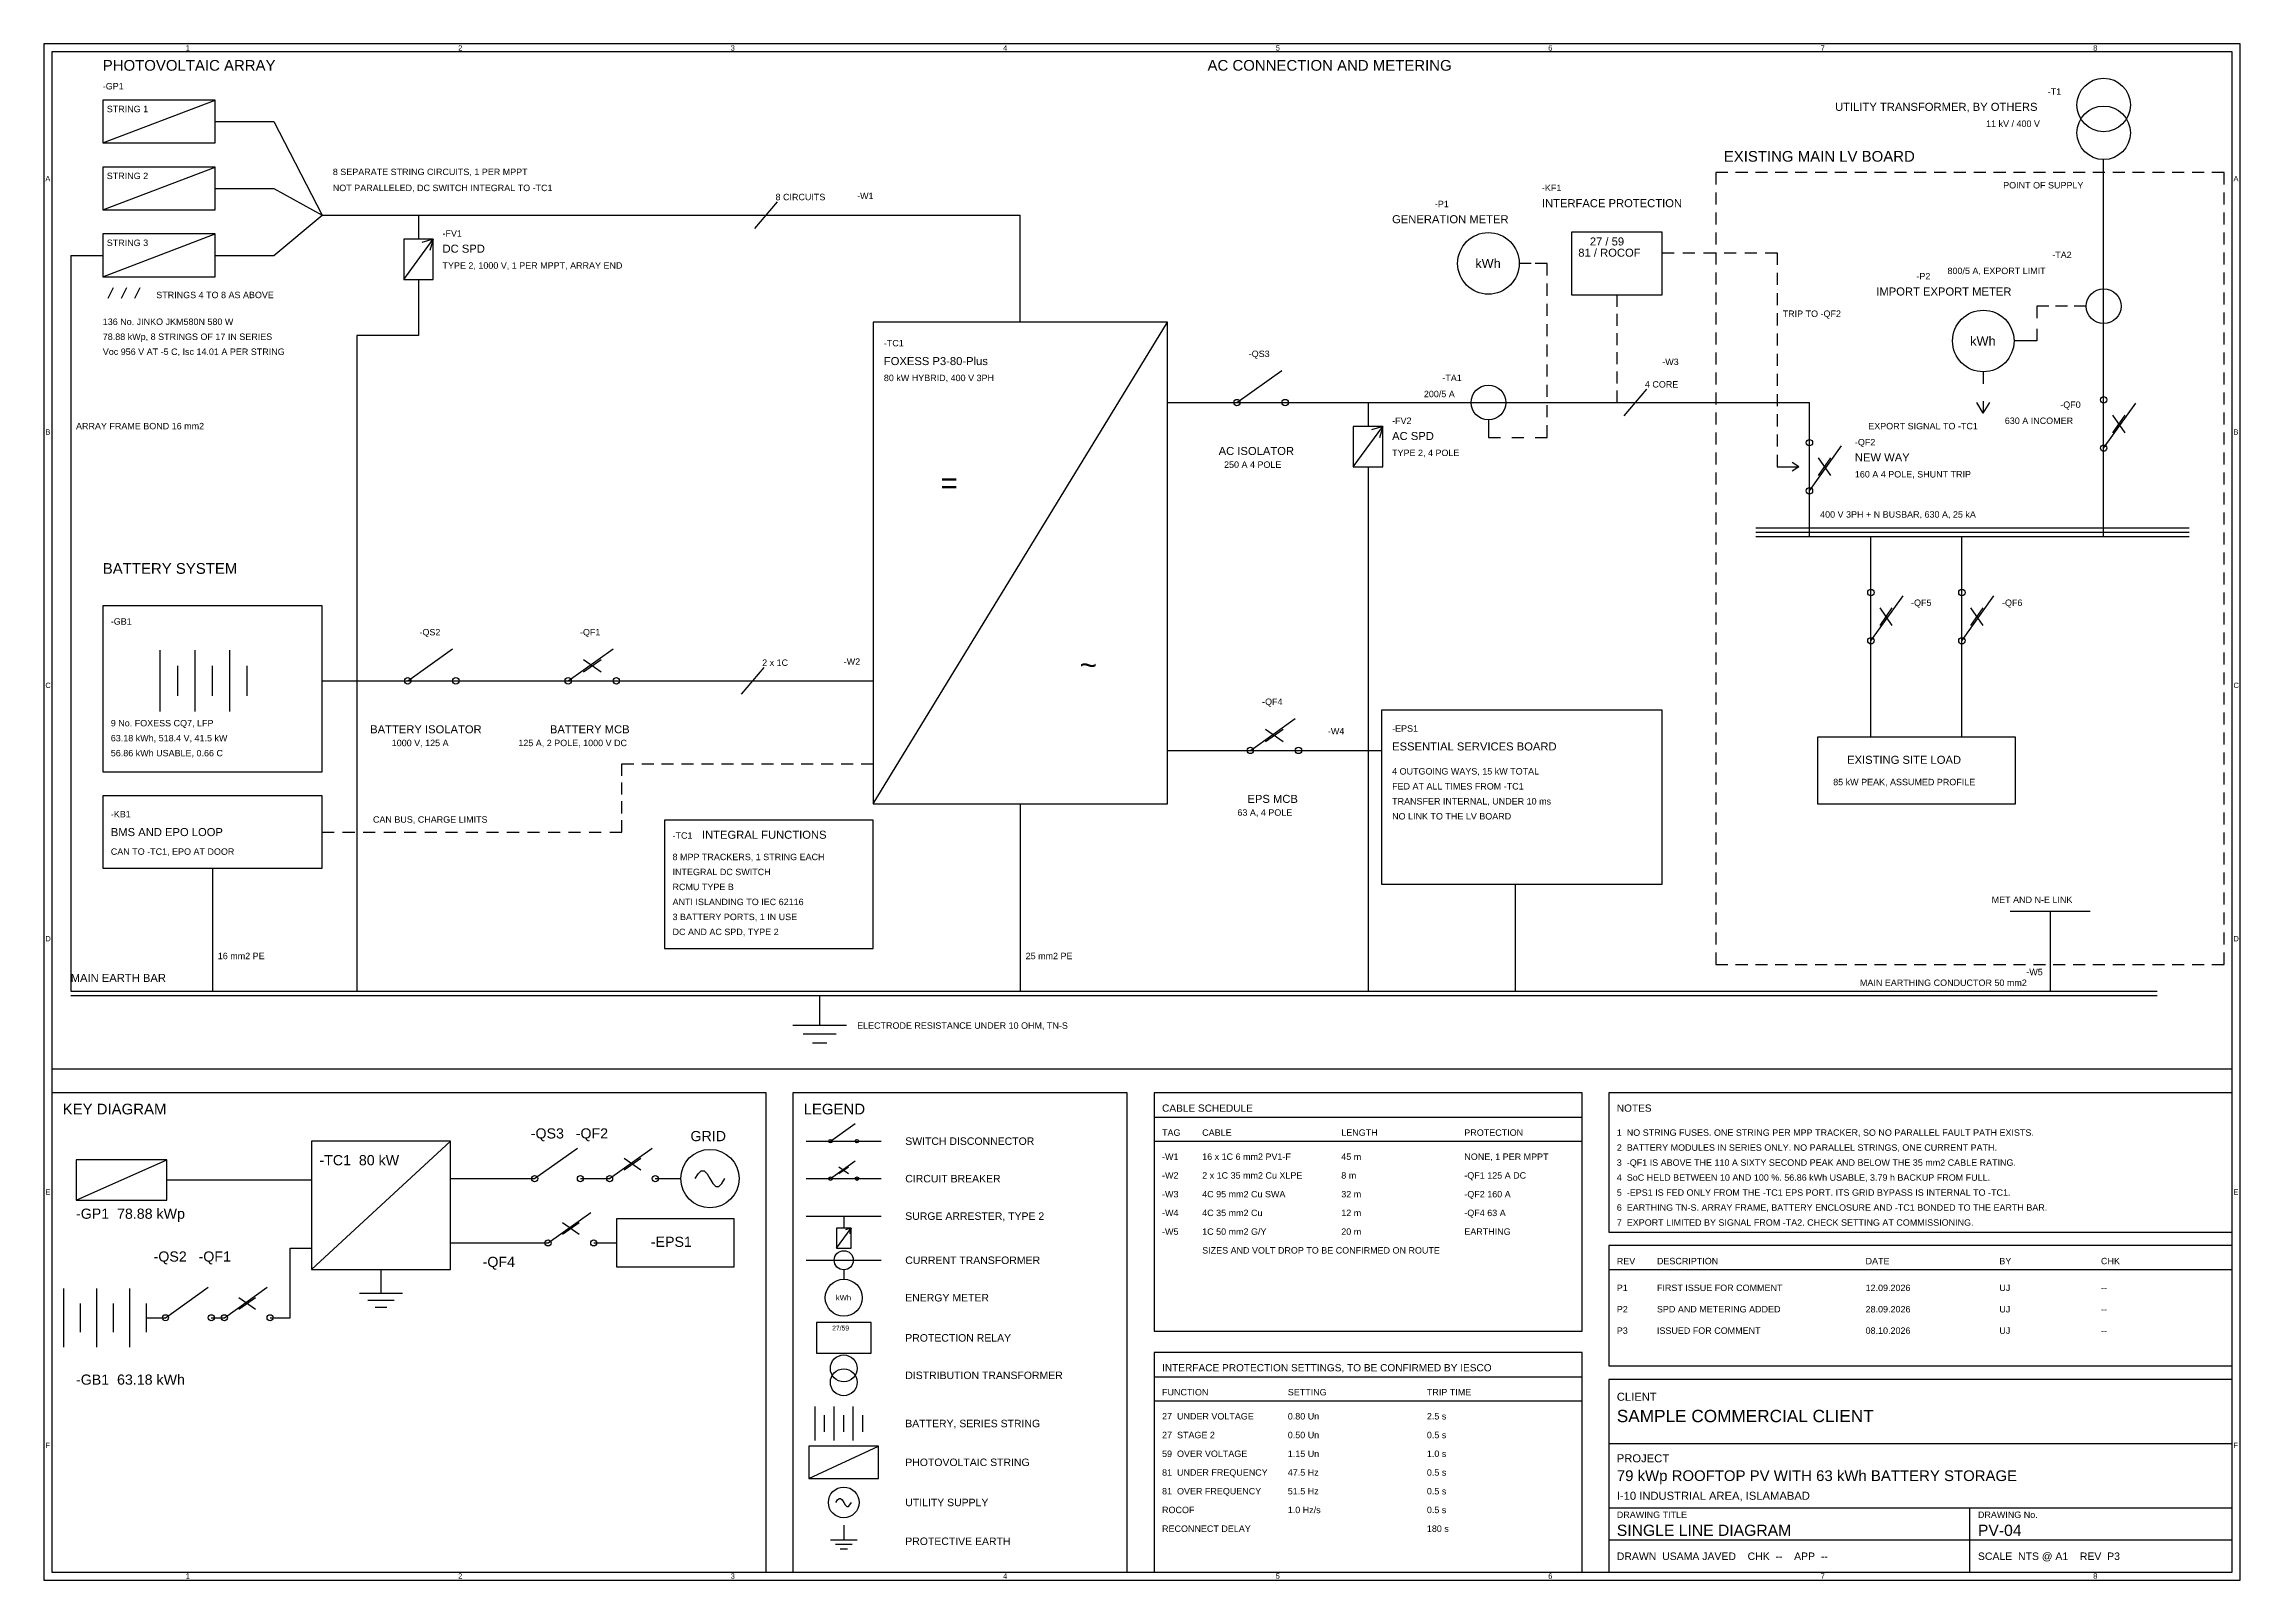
# Model space of a CAD drawing. Header units: millimetres. Extents: x 1000 to 83100, y 1000 to 58400.
import ezdxf

# ---------------------------------------------------------------- set-up
doc = ezdxf.new("R2010")
doc.units = ezdxf.units.MM
for name, color, linetype in [('00-BORDER', 7, 'Continuous'), ('03-PV-MODULE', 5, 'Continuous'), ('06-DIMS', 2, 'Continuous'), ('07-TEXT', 7, 'Continuous'), ('08-ELEC', 1, 'Continuous'), ('09-CABLE', 3, 'Continuous'), ('10-EARTH', 4, 'Continuous'), ('11-BATTERY', 6, 'Continuous'), ('12-CONTROL', 6, 'Continuous'), ('13-TAG', 2, 'Continuous')]:
    doc.layers.add(name, color=color, linetype=linetype)
doc.styles.get("Standard").update_dxf_attribs({"font": 'arial.ttf'})

msp = doc.modelspace()

# ---------------------------------------------------------------- linework, layer by layer
at = {"layer": '00-BORDER'}
for p, q in [((83100, 58400), (1000, 58400)), ((1000, 58400), (1000, 1000)), ((83100, 1000), (83100, 58400)), ((82800, 58100), (1300, 58100)), ((1300, 58100), (1300, 1300)), ((82800, 1300), (82800, 58100)), ((1300, 20100), (82800, 20100)), ((28000, 19200), (1300, 19200)), ((1300, 19200), (1300, 1300)), ((28000, 1300), (28000, 19200)), ((41500, 19200), (29000, 19200)), ((29000, 19200), (29000, 1300)), ((41500, 1300), (41500, 19200)), ((58500, 19200), (42500, 19200)), ((42500, 19200), (42500, 10300)), ((58500, 10300), (58500, 19200)), ((82800, 19200), (59500, 19200)), ((59500, 19200), (59500, 14000)), ((82800, 14000), (82800, 19200)), ((42500, 18300), (58500, 18300)), ((42500, 17400), (58500, 17400)), ((59500, 14000), (82800, 14000)), ((82800, 13500), (59500, 13500)), ((59500, 13500), (59500, 9000)), ((82800, 9000), (82800, 13500)), ((59500, 12600), (82800, 12600)), ((42500, 10300), (58500, 10300)), ((58500, 9500), (42500, 9500)), ((42500, 9500), (42500, 1300)), ((58500, 1300), (58500, 9500)), ((42500, 8600), (58500, 8600)), ((59500, 9000), (82800, 9000)), ((82800, 8500), (59500, 8500)), ((59500, 8500), (59500, 1300)), ((82800, 1300), (82800, 8500)), ((42500, 7700), (58500, 7700)), ((59500, 6100), (82800, 6100)), ((59500, 3700), (82800, 3700)), ((73000, 1300), (73000, 3700)), ((59500, 2500), (82800, 2500)), ((1000, 1000), (83100, 1000)), ((1300, 1300), (82800, 1300)), ((1300, 1300), (28000, 1300)), ((29000, 1300), (41500, 1300)), ((42500, 1300), (58500, 1300)), ((59500, 1300), (82800, 1300))]:
    msp.add_line(p, q, dxfattribs=at)
at = {"layer": '03-PV-MODULE'}
for p, q in [((7400, 56300), (3200, 56300)), ((3200, 56300), (3200, 54700)), ((3200, 54700), (7400, 56300)), ((7400, 54700), (7400, 56300)), ((3200, 54700), (7400, 54700)), ((7400, 53800), (3200, 53800)), ((3200, 53800), (3200, 52200)), ((3200, 52200), (7400, 53800)), ((7400, 52200), (7400, 53800)), ((3200, 52200), (7400, 52200)), ((7400, 51300), (3200, 51300)), ((3200, 51300), (3200, 49700)), ((3200, 49700), (7400, 51300)), ((7400, 49700), (7400, 51300)), ((3200, 49700), (7400, 49700)), ((5600, 16700), (2200, 16700)), ((2200, 16700), (2200, 15200)), ((2200, 15200), (5600, 16700)), ((5600, 15200), (5600, 16700)), ((2200, 15200), (5600, 15200)), ((32200, 6000), (29600, 6000)), ((29600, 6000), (29600, 4800)), ((29600, 4800), (32200, 6000)), ((32200, 4800), (32200, 6000)), ((29600, 4800), (32200, 4800))]:
    msp.add_line(p, q, dxfattribs=at)
at = {"layer": '06-DIMS'}
for p, q in [((63950, 53600), (63500, 53600)), ((63500, 53600), (63500, 53150)), ((64692, 53600), (64242, 53600)), ((65434, 53600), (64984, 53600)), ((66176, 53600), (65726, 53600)), ((66918, 53600), (66468, 53600)), ((67660, 53600), (67210, 53600)), ((68402, 53600), (67952, 53600)), ((69144, 53600), (68694, 53600)), ((69886, 53600), (69436, 53600)), ((70628, 53600), (70178, 53600)), ((71370, 53600), (70920, 53600)), ((72112, 53600), (71662, 53600)), ((72854, 53600), (72404, 53600)), ((73596, 53600), (73146, 53600)), ((74338, 53600), (73888, 53600)), ((75080, 53600), (74630, 53600)), ((75822, 53600), (75372, 53600)), ((76564, 53600), (76114, 53600)), ((77306, 53600), (76856, 53600)), ((78048, 53600), (77598, 53600)), ((78790, 53600), (78340, 53600)), ((79532, 53600), (79082, 53600)), ((80274, 53600), (79824, 53600)), ((81016, 53600), (80566, 53600)), ((81758, 53600), (81308, 53600)), ((82500, 53600), (82050, 53600)), ((82500, 53150), (82500, 53600)), ((63500, 52852.564), (63500, 52402.564)), ((82500, 52402.564), (82500, 52852.564)), ((27580, 51500), (28420, 52500)), ((63500, 52105.128), (63500, 51655.128)), ((82500, 51655.128), (82500, 52105.128)), ((63500, 51357.692), (63500, 50907.692)), ((82500, 50907.692), (82500, 51357.692)), ((63500, 50610.256), (63500, 50160.256)), ((82500, 50160.256), (82500, 50610.256)), ((3400, 48900), (3600, 49300)), ((3900, 48900), (4100, 49300)), ((4400, 48900), (4600, 49300)), ((63500, 49862.821), (63500, 49412.821)), ((82500, 49412.821), (82500, 49862.821)), ((63500, 49115.385), (63500, 48665.385)), ((82500, 48665.385), (82500, 49115.385)), ((63500, 48367.949), (63500, 47917.949)), ((63500, 47620.513), (63500, 47170.513)), ((82500, 47917.949), (82500, 48367.949)), ((82500, 47170.513), (82500, 47620.513)), ((63500, 46873.077), (63500, 46423.077)), ((82500, 46423.077), (82500, 46873.077)), ((63500, 46125.641), (63500, 45675.641)), ((82500, 45675.641), (82500, 46125.641)), ((60080, 44500), (60920, 45500)), ((63500, 45378.205), (63500, 44928.205)), ((82500, 44928.205), (82500, 45378.205)), ((63500, 44630.769), (63500, 44180.769)), ((82500, 44180.769), (82500, 44630.769)), ((63500, 43883.333), (63500, 43433.333)), ((82500, 43433.333), (82500, 43883.333)), ((63500, 43135.897), (63500, 42685.897)), ((82500, 42685.897), (82500, 43135.897)), ((63500, 42388.462), (63500, 41938.462)), ((82500, 41938.462), (82500, 42388.462)), ((63500, 41641.026), (63500, 41191.026)), ((82500, 41191.026), (82500, 41641.026)), ((63500, 40893.59), (63500, 40443.59)), ((82500, 40443.59), (82500, 40893.59)), ((63500, 40146.154), (63500, 39696.154)), ((82500, 39696.154), (82500, 40146.154)), ((63500, 39398.718), (63500, 38948.718)), ((63500, 38651.282), (63500, 38201.282)), ((82500, 38948.718), (82500, 39398.718)), ((82500, 38201.282), (82500, 38651.282)), ((63500, 37903.846), (63500, 37453.846)), ((82500, 37453.846), (82500, 37903.846)), ((63500, 37156.41), (63500, 36706.41)), ((82500, 36706.41), (82500, 37156.41)), ((63500, 36408.974), (63500, 35958.974)), ((82500, 35958.974), (82500, 36408.974)), ((63500, 35661.538), (63500, 35211.538)), ((82500, 35211.538), (82500, 35661.538)), ((27080, 34100), (27920, 35100)), ((63500, 34914.103), (63500, 34464.103)), ((82500, 34464.103), (82500, 34914.103)), ((63500, 34166.667), (63500, 33716.667)), ((82500, 33716.667), (82500, 34166.667)), ((63500, 33419.231), (63500, 32969.231)), ((82500, 32969.231), (82500, 33419.231)), ((63500, 32671.795), (63500, 32221.795)), ((82500, 32221.795), (82500, 32671.795)), ((63500, 31924.359), (63500, 31474.359)), ((82500, 31474.359), (82500, 31924.359)), ((63500, 31176.923), (63500, 30726.923)), ((63500, 30429.487), (63500, 29979.487)), ((82500, 30726.923), (82500, 31176.923)), ((82500, 29979.487), (82500, 30429.487)), ((63500, 29682.051), (63500, 29232.051)), ((82500, 29232.051), (82500, 29682.051)), ((32000, 29400), (24200, 29400)), ((24200, 29400), (24200, 24600)), ((32000, 24600), (32000, 29400)), ((63500, 28934.615), (63500, 28484.615)), ((82500, 28484.615), (82500, 28934.615)), ((63500, 28187.179), (63500, 27737.179)), ((82500, 27737.179), (82500, 28187.179)), ((63500, 27439.744), (63500, 26989.744)), ((82500, 26989.744), (82500, 27439.744)), ((63500, 26692.308), (63500, 26242.308)), ((82500, 26242.308), (82500, 26692.308)), ((63500, 25944.872), (63500, 25494.872)), ((82500, 25494.872), (82500, 25944.872)), ((63500, 25197.436), (63500, 24747.436)), ((82500, 24747.436), (82500, 25197.436)), ((24200, 24600), (32000, 24600)), ((63500, 24450), (63500, 24000)), ((63500, 24000), (63950, 24000)), ((64242, 24000), (64692, 24000)), ((64984, 24000), (65434, 24000)), ((65726, 24000), (66176, 24000)), ((66468, 24000), (66918, 24000)), ((67210, 24000), (67660, 24000)), ((67952, 24000), (68402, 24000)), ((68694, 24000), (69144, 24000)), ((69436, 24000), (69886, 24000)), ((70178, 24000), (70628, 24000)), ((70920, 24000), (71370, 24000)), ((71662, 24000), (72112, 24000)), ((72404, 24000), (72854, 24000)), ((73146, 24000), (73596, 24000)), ((73888, 24000), (74338, 24000)), ((74630, 24000), (75080, 24000)), ((75372, 24000), (75822, 24000)), ((76114, 24000), (76564, 24000)), ((76856, 24000), (77306, 24000)), ((77598, 24000), (78048, 24000)), ((78340, 24000), (78790, 24000)), ((79082, 24000), (79532, 24000)), ((79824, 24000), (80274, 24000)), ((80566, 24000), (81016, 24000)), ((81308, 24000), (81758, 24000)), ((82050, 24000), (82500, 24000)), ((82500, 24000), (82500, 24450))]:
    msp.add_line(p, q, dxfattribs=at)
at = {"layer": '08-ELEC'}
for p, q in [((15550, 51100), (14450, 51100)), ((14450, 51100), (14450, 49600)), ((14450, 49600), (15550, 51100)), ((15550, 51100), (15130, 50980)), ((15550, 51100), (15430, 50680)), ((15550, 49600), (15550, 51100)), ((61500, 51370), (58100, 51370)), ((58100, 51370), (58100, 49030)), ((61500, 49030), (61500, 51370)), ((14450, 49600), (15550, 49600)), ((58100, 49030), (61500, 49030)), ((43000, 48000), (32000, 48000)), ((32000, 48000), (32000, 30000)), ((32000, 30000), (43000, 48000)), ((43000, 30000), (43000, 48000)), ((45600, 45000), (47280, 46200)), ((78000, 43300), (79200, 44980)), ((78800, 43870), (78340, 44530)), ((78340, 43870), (78800, 44530)), ((51050, 44100), (49950, 44100)), ((49950, 44100), (49950, 42600)), ((49950, 42600), (51050, 44100)), ((51050, 44100), (50630, 43980)), ((51050, 44100), (50930, 43680)), ((51050, 42600), (51050, 44100)), ((67000, 41700), (68200, 43380)), ((67800, 42270), (67340, 42930)), ((67340, 42270), (67800, 42930)), ((49950, 42600), (51050, 42600)), ((65000, 40320), (81200, 40320)), ((65000, 40160), (81200, 40160)), ((65000, 40000), (81200, 40000)), ((69300, 36100), (70500, 37780)), ((72700, 36100), (73900, 37780)), ((70100, 36670), (69640, 37330)), ((69640, 36670), (70100, 37330)), ((73500, 36670), (73040, 37330)), ((73040, 36670), (73500, 37330)), ((14600, 34600), (16280, 35800)), ((20600, 34600), (22280, 35800)), ((21170, 35400), (21830, 34940)), ((21170, 34940), (21830, 35400)), ((46100, 32000), (47780, 33200)), ((61500, 33500), (51000, 33500)), ((51000, 33500), (51000, 27000)), ((61500, 27000), (61500, 33500)), ((46670, 32800), (47330, 32340)), ((46670, 32340), (47330, 32800)), ((74700, 32500), (67300, 32500)), ((67300, 32500), (67300, 30000)), ((74700, 30000), (74700, 32500)), ((11400, 30300), (3200, 30300)), ((3200, 30300), (3200, 27600)), ((11400, 27600), (11400, 30300)), ((32000, 30000), (43000, 30000)), ((67300, 30000), (74700, 30000)), ((3200, 27600), (11400, 27600)), ((51000, 27000), (61500, 27000)), ((16200, 17400), (11000, 17400)), ((11000, 17400), (11000, 12600)), ((11000, 12600), (16200, 17400)), ((16200, 12600), (16200, 17400)), ((30405, 17400), (31329, 18060)), ((19345, 16000), (20941, 17140)), ((22145, 16000), (23741, 17140)), ((22686.5, 16760), (23313.5, 16323)), ((22686.5, 16323), (23313.5, 16760)), ((30405, 16000), (31329, 16660)), ((30718.5, 16440), (31081.5, 16187)), ((30718.5, 16187), (31081.5, 16440)), ((25349, 16000), (25459.2, 16178.687)), ((25459.2, 16178.687), (25569.4, 16289.121)), ((25569.4, 16289.121), (25679.6, 16289.121)), ((25679.6, 16289.121), (25789.8, 16178.687)), ((25789.8, 16178.687), (25900, 16000)), ((25900, 16000), (26010.2, 15821.313)), ((26010.2, 15821.313), (26120.4, 15710.879)), ((26120.4, 15710.879), (26230.6, 15710.879)), ((26230.6, 15710.879), (26340.8, 15821.313)), ((26340.8, 15821.313), (26451, 16000)), ((19845, 13600), (21441, 14740)), ((20386.5, 14360), (21013.5, 13923)), ((20386.5, 13923), (21013.5, 14360)), ((26800, 14500), (22400, 14500)), ((22400, 14500), (22400, 12700)), ((26800, 12700), (26800, 14500)), ((31175, 14150), (30625, 14150)), ((30625, 14150), (30625, 13400)), ((30625, 13400), (31175, 14150)), ((31175, 14150), (30965, 14090)), ((31175, 14150), (31115, 13940)), ((31175, 13400), (31175, 14150)), ((30625, 13400), (31175, 13400)), ((11000, 12600), (16200, 12600)), ((22400, 12700), (26800, 12700)), ((5545, 10800), (7141, 11940)), ((7745, 10800), (9341, 11940)), ((8286.5, 11560), (8913.5, 11123)), ((8286.5, 11123), (8913.5, 11560)), ((31920, 10626), (29880, 10626)), ((29880, 10626), (29880, 9474)), ((31920, 9474), (31920, 10626)), ((29880, 9474), (31920, 9474)), ((30610, 3900), (30668, 3994.046)), ((30668, 3994.046), (30726, 4052.169)), ((30726, 4052.169), (30784, 4052.169)), ((30784, 4052.169), (30842, 3994.046)), ((30842, 3994.046), (30900, 3900)), ((30900, 3900), (30958, 3805.954)), ((30958, 3805.954), (31016, 3747.831)), ((31016, 3747.831), (31074, 3747.831)), ((31074, 3747.831), (31132, 3805.954)), ((31132, 3805.954), (31190, 3900))]:
    msp.add_line(p, q, dxfattribs=at)
for centre, radius in [((78000, 56120), 1000), ((78000, 55080), 1000), ((55000, 50200), 1150), ((73500, 47300), 1150), ((78000, 48600), 650), ((55000, 45000), 650), ((78000, 45100), 120), ((45600, 45000), 120), ((47400, 45000), 120), ((67000, 43500), 120), ((78000, 43300), 120), ((67000, 41700), 120), ((69300, 37900), 120), ((72700, 37900), 120), ((69300, 36100), 120), ((72700, 36100), 120), ((14600, 34600), 120), ((16400, 34600), 120), ((20600, 34600), 120), ((22400, 34600), 120), ((46100, 32000), 120), ((47900, 32000), 120), ((30405, 17400), 66), ((31395, 17400), 66), ((25900, 16000), 1092.5), ((19345, 16000), 114), ((21055, 16000), 114), ((22145, 16000), 114), ((23855, 16000), 114), ((30405, 16000), 66), ((31395, 16000), 66), ((19845, 13600), 114), ((21555, 13600), 114), ((30900, 12950), 357.5), ((30900, 11550), 690), ((5545, 10800), 114), ((7255, 10800), 114), ((7745, 10800), 114), ((9455, 10800), 114), ((30900, 8910), 500), ((30900, 8390), 500), ((30900, 3900), 575)]:
    msp.add_circle(centre, radius, dxfattribs=at)
at = {"layer": '09-CABLE'}
for p, q in [((7400, 55500), (9600, 55500)), ((9600, 55500), (11400, 52000)), ((78000, 40000), (78000, 54080)), ((7400, 53000), (9600, 53000)), ((9600, 53000), (11400, 52000)), ((9600, 50500), (11400, 52000)), ((11400, 52000), (37500, 52000)), ((15000, 52000), (15000, 51100)), ((37500, 48000), (37500, 52000)), ((7400, 50500), (9600, 50500)), ((43000, 45000), (63500, 45000)), ((50500, 45000), (50500, 44100)), ((63500, 45000), (67000, 45000)), ((67000, 40000), (67000, 45000)), ((69300, 32500), (69300, 40000)), ((72700, 32500), (72700, 40000)), ((11400, 34600), (32000, 34600)), ((43000, 32000), (51000, 32000)), ((29500, 17400), (32300, 17400)), ((5600, 15950), (11000, 15950)), ((16200, 16000), (19345, 16000)), ((21055, 16000), (22145, 16000)), ((23855, 16000), (24808, 16000)), ((29500, 16000), (32300, 16000)), ((29500, 14600), (32300, 14600)), ((30900, 14600), (30900, 14150)), ((10200, 10800), (10200, 13400)), ((10200, 13400), (11000, 13400)), ((16200, 13600), (19845, 13600)), ((21555, 13600), (22400, 13600)), ((29500, 12950), (32300, 12950)), ((4835, 10800), (5545, 10800)), ((7255, 10800), (7745, 10800)), ((9455, 10800), (10200, 10800))]:
    msp.add_line(p, q, dxfattribs=at)
at = {"layer": '10-EARTH'}
for p, q in [((2000, 50500), (2000, 23000)), ((2000, 50500), (3200, 50500)), ((15000, 49600), (15000, 47500)), ((15000, 47500), (12700, 47500)), ((12700, 47500), (12700, 23000)), ((50500, 42600), (50500, 23000)), ((37500, 30000), (37500, 23000)), ((7300, 27600), (7300, 23000)), ((56000, 27000), (56000, 23000)), ((74500, 26000), (77500, 26000)), ((76000, 26000), (76000, 23000)), ((2000, 23000), (80000, 23000)), ((2000, 22840), (80000, 22840)), ((30000, 22840), (30000, 21740)), ((29000, 21740), (31000, 21740)), ((29380, 21410), (30620, 21410)), ((29730, 21080), (30270, 21080)), ((13600, 12600), (13600, 11720)), ((12800, 11720), (14400, 11720)), ((13104, 11456), (14096, 11456)), ((13384, 11192), (13816, 11192)), ((30400, 2500), (31400, 2500)), ((30900, 3050), (30900, 2500)), ((30590, 2335), (31210, 2335)), ((30765, 2170), (31035, 2170))]:
    msp.add_line(p, q, dxfattribs=at)
at = {"layer": '11-BATTERY'}
for p, q in [((11400, 37400), (3200, 37400)), ((3200, 37400), (3200, 31200)), ((11400, 31200), (11400, 37400)), ((5350, 33450), (5350, 35750)), ((6650, 33450), (6650, 35750)), ((7950, 33450), (7950, 35750)), ((6000, 34040), (6000, 35160)), ((7300, 34040), (7300, 35160)), ((8600, 34040), (8600, 35160)), ((3200, 31200), (11400, 31200)), ((1747.5, 9707.5), (1747.5, 11892.5)), ((2982.5, 9707.5), (2982.5, 11892.5)), ((4217.5, 9707.5), (4217.5, 11892.5)), ((2365, 10268), (2365, 11332)), ((3600, 10268), (3600, 11332)), ((4835, 10268), (4835, 11332)), ((29827.5, 6217.5), (29827.5, 7482.5)), ((30542.5, 6217.5), (30542.5, 7482.5)), ((31257.5, 6217.5), (31257.5, 7482.5)), ((30185, 6542), (30185, 7158)), ((30900, 6542), (30900, 7158)), ((31615, 6542), (31615, 7158))]:
    msp.add_line(p, q, dxfattribs=at)
at = {"layer": '12-CONTROL'}
for p, q in [((56600, 50200), (56150, 50200)), ((57200, 50200), (56750, 50200)), ((57200, 49750), (57200, 50200)), ((61500, 50600), (61950, 50600)), ((62270, 50600), (62720, 50600)), ((63040, 50600), (63490, 50600)), ((63810, 50600), (64260, 50600)), ((64580, 50600), (65030, 50600)), ((65350, 50600), (65800, 50600)), ((65800, 50600), (65800, 50150)), ((57200, 48993.75), (57200, 49443.75)), ((65800, 49845), (65800, 49395)), ((57200, 48237.5), (57200, 48687.5)), ((59800, 49030), (59800, 48580)), ((65800, 49090), (65800, 48640)), ((75950, 48600), (75500, 48600)), ((75500, 48600), (75500, 48150)), ((76650, 48600), (76200, 48600)), ((77350, 48600), (76900, 48600)), ((57200, 47481.25), (57200, 47931.25)), ((59800, 48314), (59800, 47864)), ((65800, 48335), (65800, 47885)), ((75500, 47750), (75500, 47300)), ((57200, 46725), (57200, 47175)), ((59800, 47598), (59800, 47148)), ((59800, 46882), (59800, 46432)), ((65800, 47580), (65800, 47130)), ((65800, 46825), (65800, 46375)), ((75500, 47300), (74650, 47300)), ((57200, 45968.75), (57200, 46418.75)), ((59800, 46166), (59800, 45716)), ((65800, 46070), (65800, 45620)), ((73500, 46150), (73500, 45700)), ((57200, 45212.5), (57200, 45662.5)), ((59800, 45450), (59800, 45000)), ((65800, 45315), (65800, 44865)), ((55000, 44350), (55000, 43700)), ((57200, 44456.25), (57200, 44906.25)), ((65800, 44560), (65800, 44110)), ((73500, 44600), (73260, 45000)), ((73500, 45050), (73500, 44600)), ((73500, 44600), (73740, 45000)), ((55000, 43700), (55450, 43700)), ((55875, 43700), (56325, 43700)), ((56750, 43700), (57200, 43700)), ((57200, 43700), (57200, 44150)), ((65800, 43805), (65800, 43355)), ((65800, 43050), (65800, 42600)), ((66600, 42600), (66360, 42760)), ((65800, 42600), (66600, 42600)), ((66600, 42600), (66360, 42440)), ((22600, 31050), (22600, 31500)), ((22600, 31500), (23050, 31500)), ((23345.833, 31500), (23795.833, 31500)), ((24091.667, 31500), (24541.667, 31500)), ((24837.5, 31500), (25287.5, 31500)), ((25583.333, 31500), (26033.333, 31500)), ((26329.167, 31500), (26779.167, 31500)), ((27075, 31500), (27525, 31500)), ((27820.833, 31500), (28270.833, 31500)), ((28566.667, 31500), (29016.667, 31500)), ((29312.5, 31500), (29762.5, 31500)), ((30058.333, 31500), (30508.333, 31500)), ((30804.167, 31500), (31254.167, 31500)), ((31550, 31500), (32000, 31500)), ((22600, 30350), (22600, 30800)), ((22600, 29650), (22600, 30100)), ((11400, 28950), (11850, 28950)), ((12167.857, 28950), (12617.857, 28950)), ((12935.714, 28950), (13385.714, 28950)), ((13703.571, 28950), (14153.571, 28950)), ((14471.429, 28950), (14921.429, 28950)), ((15239.286, 28950), (15689.286, 28950)), ((16007.143, 28950), (16457.143, 28950)), ((16775, 28950), (17225, 28950)), ((17542.857, 28950), (17992.857, 28950)), ((18310.714, 28950), (18760.714, 28950)), ((19078.571, 28950), (19528.571, 28950)), ((19846.429, 28950), (20296.429, 28950)), ((20614.286, 28950), (21064.286, 28950)), ((21382.143, 28950), (21832.143, 28950)), ((22150, 28950), (22600, 28950)), ((22600, 28950), (22600, 29400)), ((30900, 12592.5), (30900, 12235))]:
    msp.add_line(p, q, dxfattribs=at)

# ---------------------------------------------------------------- texts
at = {"layer": '00-BORDER'}
for s, p in [('1', (6297.75, 58150)), ('2', (16485.25, 58150)), ('3', (26672.75, 58150)), ('4', (36860.25, 58150)), ('5', (47047.75, 58150)), ('6', (57235.25, 58150)), ('7', (67422.75, 58150)), ('8', (77610.25, 58150)), ('A', (1054, 53266.667)), ('A', (82854, 53266.667)), ('B', (1054, 43800)), ('B', (82854, 43800)), ('C', (1054, 34333.333)), ('C', (82854, 34333.333)), ('D', (1054, 24866.667)), ('D', (82854, 24866.667)), ('E', (1054, 15400)), ('E', (82854, 15400)), ('F', (1054, 5933.333)), ('F', (82854, 5933.333)), ('1', (6297.75, 1050)), ('2', (16485.25, 1050)), ('3', (26672.75, 1050)), ('4', (36860.25, 1050)), ('5', (47047.75, 1050)), ('6', (57235.25, 1050)), ('7', (67422.75, 1050)), ('8', (77610.25, 1050))]:
    msp.add_text(s, height=200, dxfattribs=at).set_placement(p)
at = {"layer": '06-DIMS'}
for s, height, p in [('STRING 1', 240, (3350, 55850)), ('11 kV / 400 V', 240, (73604.8, 55300)), ('STRING 2', 240, (3350, 53350)), ('8 SEPARATE STRING CIRCUITS, 1 PER MPPT', 240, (11800, 53500)), ('NOT PARALLELED, DC SWITCH INTEGRAL TO -TC1', 240, (11800, 52900)), ('8 CIRCUITS', 240, (28350, 52560)), ('POINT OF SUPPLY', 240, (74244, 53000)), ('STRING 3', 240, (3350, 50850)), ('TYPE 2, 1000 V, 1 PER MPPT, ARRAY END', 240, (15900, 50000)), ('800/5 A, EXPORT LIMIT', 240, (72161.6, 49800)), ('STRINGS 4 TO 8 AS ABOVE', 240, (5200, 48900)), ('136 No. JINKO JKM580N 580 W', 240, (3200, 47900)), ('Voc 956 V AT -5 C, Isc 14.01 A PER STRING', 240, (3200, 46780)), ('78.88 kWp, 8 STRINGS OF 17 IN SERIES', 240, (3200, 47340)), ('80 kW HYBRID, 400 V 3PH', 240, (32400, 45800)), ('200/5 A', 240, (52587.2, 45200)), ('4 CORE', 240, (60850, 45560)), ('630 A INCOMER', 240, (74304.8, 44200)), ('250 A 4 POLE', 240, (45117.6, 42560)), ('TYPE 2, 4 POLE', 240, (51400, 43000)), ('160 A 4 POLE, SHUNT TRIP', 240, (68700, 42200)), ('400 V 3PH + N BUSBAR, 630 A, 25 kA', 240, (67400, 40700)), ('2 x 1C', 240, (27850, 35160)), ('9 No. FOXESS CQ7, LFP', 240, (3500, 32900)), ('56.86 kWh USABLE, 0.66 C', 240, (3500, 31780)), ('63.18 kWh, 518.4 V, 41.5 kW', 240, (3500, 32340)), ('1000 V, 125 A', 240, (14002.4, 32160)), ('125 A, 2 POLE, 1000 V DC', 240, (18735.2, 32160)), ('4 OUTGOING WAYS, 15 kW TOTAL', 240, (51400, 31100)), ('FED AT ALL TIMES FROM -TC1', 240, (51400, 30540)), ('85 kW PEAK, ASSUMED PROFILE', 240, (67889.6, 30700)), ('63 A, 4 POLE', 240, (45617.6, 29560)), ('TRANSFER INTERNAL, UNDER 10 ms', 240, (51400, 29980)), ('NO LINK TO THE LV BOARD', 240, (51400, 29420)), ('CAN TO -TC1, EPO AT DOOR', 240, (3500, 28100)), ('8 MPP TRACKERS, 1 STRING EACH', 240, (24500, 27900)), ('INTEGRAL DC SWITCH', 240, (24500, 27340)), ('ANTI ISLANDING TO IEC 62116', 240, (24500, 26220)), ('RCMU TYPE B', 240, (24500, 26780)), ('3 BATTERY PORTS, 1 IN USE', 240, (24500, 25660)), ('DC AND AC SPD, TYPE 2', 240, (24500, 25100)), ('-QS3   -QF2', 380, (19200, 17500)), ('2  BATTERY MODULES IN SERIES ONLY. NO PARALLEL STRINGS, ONE CURRENT PATH.', 240, (59800, 17040)), ('1  NO STRING FUSES. ONE STRING PER MPP TRACKER, SO NO PARALLEL FAULT PATH EXISTS.', 240, (59800, 17600)), ('-TC1  80 kW', 380, (11300, 16500)), ('-W1', 240, (42800, 16700)), ('16 x 1C 6 mm2 PV1-F', 240, (44300, 16700)), ('45 m', 240, (49500, 16700)), ('NONE, 1 PER MPPT', 240, (54100, 16700)), ('3  -QF1 IS ABOVE THE 110 A SIXTY SECOND PEAK AND BELOW THE 35 mm2 CABLE RATING.', 240, (59800, 16480)), ('-W2', 240, (42800, 16000)), ('2 x 1C 35 mm2 Cu XLPE', 240, (44300, 16000)), ('8 m', 240, (49500, 16000)), ('-QF1 125 A DC', 240, (54100, 16000)), ('4  SoC HELD BETWEEN 10 AND 100 %. 56.86 kWh USABLE, 3.79 h BACKUP FROM FULL.', 240, (59800, 15920)), ('5  -EPS1 IS FED ONLY FROM THE -TC1 EPS PORT. ITS GRID BYPASS IS INTERNAL TO -TC1.', 240, (59800, 15360)), ('-GP1  78.88 kWp', 380, (2200, 14500)), ('-W3', 240, (42800, 15300)), ('-W4', 240, (42800, 14600)), ('4C 95 mm2 Cu SWA', 240, (44300, 15300)), ('4C 35 mm2 Cu', 240, (44300, 14600)), ('32 m', 240, (49500, 15300)), ('12 m', 240, (49500, 14600)), ('-QF2 160 A', 240, (54100, 15300)), ('-QF4 63 A', 240, (54100, 14600)), ('6  EARTHING TN-S. ARRAY FRAME, BATTERY ENCLOSURE AND -TC1 BONDED TO THE EARTH BAR.', 240, (59800, 14800)), ('-W5', 240, (42800, 13900)), ('1C 50 mm2 G/Y', 240, (44300, 13900)), ('20 m', 240, (49500, 13900)), ('EARTHING', 240, (54100, 13900)), ('7  EXPORT LIMITED BY SIGNAL FROM -TA2. CHECK SETTING AT COMMISSIONING.', 240, (59800, 14240)), ('-QS2   -QF1', 380, (5100, 12900)), ('SIZES AND VOLT DROP TO BE CONFIRMED ON ROUTE', 240, (44300, 13200)), ('-QF4', 380, (17400, 12700)), ('P1', 240, (59800, 11800)), ('FIRST ISSUE FOR COMMENT', 240, (61300, 11800)), ('12.09.2026', 240, (69100, 11800)), ('UJ', 240, (74100, 11800)), ('--', 240, (77900, 11800)), ('P2', 240, (59800, 11000)), ('SPD AND METERING ADDED', 240, (61300, 11000)), ('28.09.2026', 240, (69100, 11000)), ('UJ', 240, (74100, 11000)), ('--', 240, (77900, 11000)), ('P3', 240, (59800, 10200)), ('ISSUED FOR COMMENT', 240, (61300, 10200)), ('08.10.2026', 240, (69100, 10200)), ('UJ', 240, (74100, 10200)), ('--', 240, (77900, 10200)), ('-GB1  63.18 kWh', 380, (2200, 8300)), ('27  UNDER VOLTAGE', 240, (42800, 7000)), ('0.80 Un', 240, (47500, 7000)), ('2.5 s', 240, (52700, 7000)), ('59  OVER VOLTAGE', 240, (42800, 5600)), ('27  STAGE 2', 240, (42800, 6300)), ('0.50 Un', 240, (47500, 6300)), ('1.15 Un', 240, (47500, 5600)), ('0.5 s', 240, (52700, 6300)), ('1.0 s', 240, (52700, 5600)), ('81  UNDER FREQUENCY', 240, (42800, 4900)), ('47.5 Hz', 240, (47500, 4900)), ('0.5 s', 240, (52700, 4900)), ('81  OVER FREQUENCY', 240, (42800, 4200)), ('51.5 Hz', 240, (47500, 4200)), ('0.5 s', 240, (52700, 4200)), ('ROCOF', 240, (42800, 3500)), ('1.0 Hz/s', 240, (47500, 3500)), ('0.5 s', 240, (52700, 3500)), ('RECONNECT DELAY', 240, (42800, 2800)), ('180 s', 240, (52700, 2800))]:
    msp.add_text(s, height=height, dxfattribs=at).set_placement(p)
at = {"layer": '07-TEXT'}
for s, height, p in [('PHOTOVOLTAIC ARRAY', 400, (3200, 57400)), ('AC CONNECTION AND METERING', 400, (44500, 57400)), ('UTILITY TRANSFORMER, BY OTHERS', 300, (67960, 55900)), ('EXISTING MAIN LV BOARD', 400, (63800, 54000)), ('INTERFACE PROTECTION', 300, (57000, 52300)), ('GENERATION METER', 300, (51400, 51700)), ('DC SPD', 300, (15900, 50600)), ('IMPORT EXPORT METER', 300, (69500, 49000)), ('FOXESS P3-80-Plus', 300, (32400, 46400)), ('AC SPD', 300, (51400, 43600)), ('AC ISOLATOR', 300, (44916, 43040)), ('NEW WAY', 300, (68700, 42800)), ('BATTERY SYSTEM', 400, (3200, 38600)), ('BATTERY ISOLATOR', 300, (13196, 32640)), ('BATTERY MCB', 300, (19916, 32640)), ('ESSENTIAL SERVICES BOARD', 300, (51400, 32000)), ('EXISTING SITE LOAD', 300, (68408, 31500)), ('EPS MCB', 300, (45992, 30040)), ('BMS AND EPO LOOP', 300, (3500, 28800)), ('INTEGRAL FUNCTIONS', 300, (25600, 28700)), ('MAIN EARTH BAR', 300, (2000, 23350)), ('KEY DIAGRAM', 400, (1700, 18400)), ('LEGEND', 400, (29400, 18400)), ('CABLE SCHEDULE', 270, (42800, 18500)), ('NOTES', 270, (59800, 18500)), ('GRID', 380, (25170.4, 17400)), ('SWITCH DISCONNECTOR', 280, (33200, 17260)), ('TAG', 240, (42800, 17600)), ('CABLE', 240, (44300, 17600)), ('LENGTH', 240, (49500, 17600)), ('PROTECTION', 240, (54100, 17600)), ('CIRCUIT BREAKER', 280, (33200, 15860)), ('SURGE ARRESTER, TYPE 2', 280, (33200, 14460)), ('-EPS1', 380, (23688, 13450)), ('CURRENT TRANSFORMER', 280, (33200, 12810)), ('REV', 240, (59800, 12800)), ('DESCRIPTION', 240, (61300, 12800)), ('DATE', 240, (69100, 12800)), ('BY', 240, (74100, 12800)), ('CHK', 240, (77900, 12800)), ('ENERGY METER', 280, (33200, 11410)), ('PROTECTION RELAY', 280, (33200, 9910)), ('INTERFACE PROTECTION SETTINGS, TO BE CONFIRMED BY IESCO', 270, (42800, 8800)), ('DISTRIBUTION TRANSFORMER', 280, (33200, 8510)), ('FUNCTION', 240, (42800, 7900)), ('SETTING', 240, (47500, 7900)), ('TRIP TIME', 240, (52700, 7900)), ('CLIENT', 300, (59800, 7700)), ('BATTERY, SERIES STRING', 280, (33200, 6710)), ('SAMPLE COMMERCIAL CLIENT', 460, (59800, 6900)), ('PHOTOVOLTAIC STRING', 280, (33200, 5260)), ('79 kWp ROOFTOP PV WITH 63 kWh BATTERY STORAGE', 400, (59800, 4700)), ('PROJECT', 300, (59800, 5400)), ('I-10 INDUSTRIAL AREA, ISLAMABAD', 300, (59800, 4000)), ('UTILITY SUPPLY', 280, (33200, 3760)), ('DRAWING TITLE', 240, (59800, 3320)), ('DRAWING No.', 240, (73300, 3320)), ('PROTECTIVE EARTH', 280, (33200, 2310)), ('SINGLE LINE DIAGRAM', 420, (59800, 2650)), ('PV-04', 420, (73300, 2650)), ('DRAWN  USAMA JAVED    CHK  --    APP  --', 280, (59800, 1750)), ('SCALE  NTS @ A1    REV  P3', 280, (73300, 1750))]:
    msp.add_text(s, height=height, dxfattribs=at).set_placement(p)
at = {"layer": '08-ELEC'}
for s, height, p in [('27 / 59', 300, (58792, 50870)), ('kWh', 340, (54510.4, 50030)), ('81 / ROCOF', 300, (58360, 50450)), ('kWh', 340, (73010.4, 47130)), ('=', 800, (34516, 41600)), ('~', 800, (39716, 34800)), ('kWh', 204, (30606.24, 11448)), ('27/59', 180, (30468, 10326))]:
    msp.add_text(s, height=height, dxfattribs=at).set_placement(p)
at = {"layer": '10-EARTH'}
for s, p in [('ARRAY FRAME BOND 16 mm2', (2200, 44000)), ('MET AND N-E LINK', (73813.6, 26300)), ('16 mm2 PE', (7500, 24200)), ('25 mm2 PE', (37700, 24200)), ('MAIN EARTHING CONDUCTOR 50 mm2', (68888, 23200)), ('ELECTRODE RESISTANCE UNDER 10 OHM, TN-S', (31400, 21600))]:
    msp.add_text(s, height=240, dxfattribs=at).set_placement(p)
at = {"layer": '12-CONTROL'}
for s, p in [('TRIP TO -QF2', (66000, 48200)), ('EXPORT SIGNAL TO -TC1', (69200, 44000)), ('CAN BUS, CHARGE LIMITS', (13300, 29300))]:
    msp.add_text(s, height=240, dxfattribs=at).set_placement(p)
at = {"layer": '13-TAG'}
for s, p in [('-GP1', (3200, 56700)), ('-T1', (75908.8, 56500)), ('-W1', (31400, 52600)), ('-KF1', (57000, 52900)), ('-P1', (53000, 52300)), ('-FV1', (15900, 51200)), ('-TA2', (76078.4, 50400)), ('-P2', (71000, 49600)), ('-TC1', (32400, 47100)), ('-QS3', (46039.2, 46700)), ('-TA1', (53278.4, 45800)), ('-W3', (61500, 46400)), ('-FV2', (51400, 44200)), ('-QF0', (76378.4, 44800)), ('-QF2', (68700, 43400)), ('-QF5', (70800, 37400)), ('-QF6', (74200, 37400)), ('-GB1', (3500, 36700)), ('-QS2', (15039.2, 36300)), ('-QF1', (21039.2, 36300)), ('-W2', (30900, 35200)), ('-QF4', (46539.2, 33700)), ('-W4', (49000, 32600)), ('-EPS1', (51400, 32700)), ('-KB1', (3500, 29500)), ('-TC1', (24500, 28700)), ('-W5', (75108.8, 23600))]:
    msp.add_text(s, height=240, dxfattribs=at).set_placement(p)

doc.saveas('drawing.dxf')
